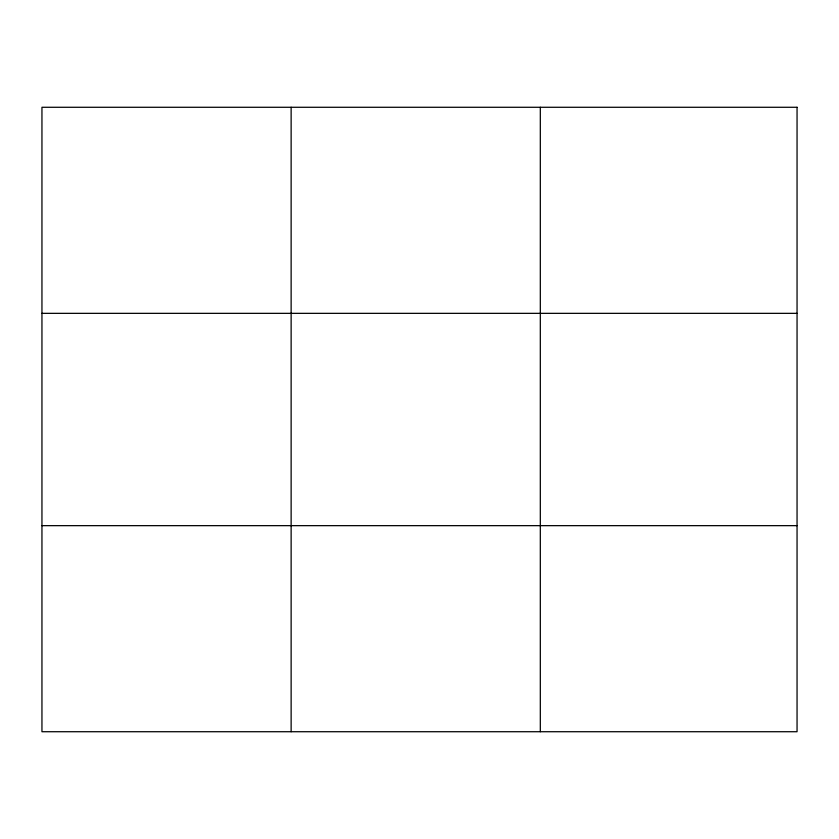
<?xml version="1.0" encoding="UTF-8"?>
<svg xmlns="http://www.w3.org/2000/svg" width="839" height="839" viewBox="0 0 839 839"><rect width="100%" height="100%" fill="white"/><g stroke="black" fill="none" stroke-linecap="round" stroke-linejoin="round"><path stroke-width="1.26" d="M291.133 107.277L291.133 731.723M540.316 107.277L540.316 731.723M41.95 313.346L797.05 313.346M41.95 525.654L797.05 525.654M797.05 107.277L797.05 731.723L41.95 731.723L41.95 107.277L797.05 107.277"/></g></svg>
